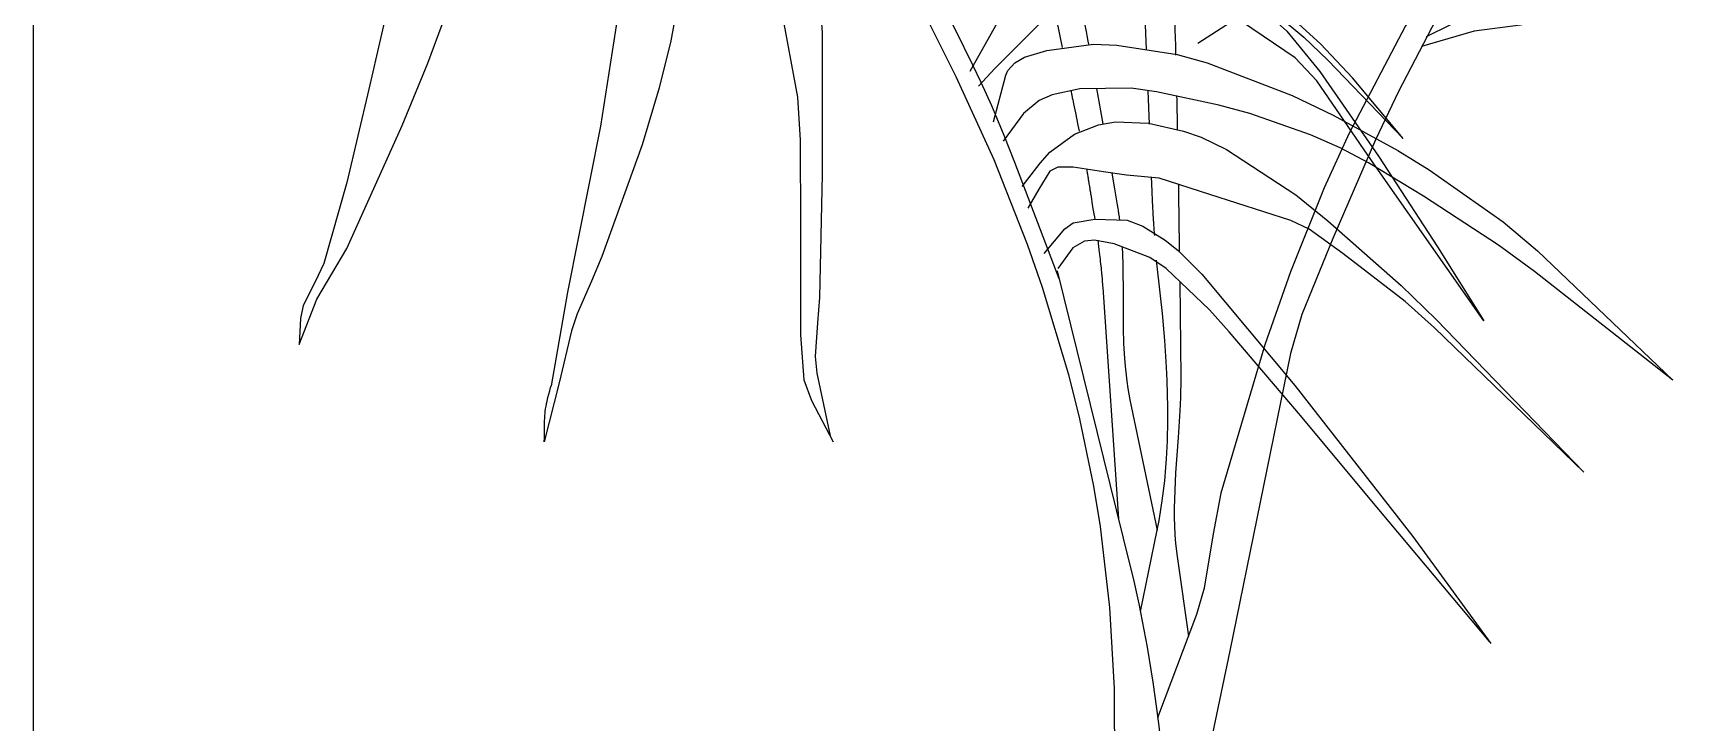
# Model space of a CAD drawing. Header units: millimetres. Extents: x 237 to 339, y 16 to 52.
# Drawn here: x 308.64 to 310.027, y 19.311 to 19.889 of the extents above; entities that cross this region are included whole.
import ezdxf

# ---------------------------------------------------------------- set-up
doc = ezdxf.new("R2010")
doc.units = ezdxf.units.MM
doc.header["$LTSCALE"] = 0.6
doc.header["$MEASUREMENT"] = 0
for name, color, linetype in [('0.1', 1, 'Continuous'), ('CAULE', 32, 'Continuous'), ('PALMEIRA', 76, 'Continuous')]:
    doc.layers.add(name, color=color, linetype=linetype)

# ---------------------------------------------------------------- blocks, each defined once
blk = doc.blocks.new('palmeira-V')
at = {"layer": 'CAULE', "linetype": 'Continuous'}
for points in [[(0.61241, 1.17799), (0.51102, 1.15002), (0.48416, 1.142), (0.43117, 1.12332), (0.41907, 1.11846), (0.39562, 1.10733), (0.37302, 1.09455), (0.35835, 1.0852), (0.32977, 1.06485), (0.30118, 1.0413), (0.28337, 1.02458), (0.24992, 0.98857), (0.21604, 0.94664), (0.20043, 0.9249), (0.17895, 0.89069), (0.15538, 0.84583), (0.14491, 0.82291), (0.13079, 0.78772), (0.12004, 0.75703), (0.10163, 0.69491), (0.09841, 0.67789), (0.09473, 0.65508), (0.0915, 0.64406), (0.0752, 0.60086)], [(0.60734, 1.17036), (0.51228, 1.14239), (0.45461, 1.12375), (0.4261, 1.11315), (0.41693, 1.10928), (0.39931, 1.1002), (0.38246, 1.08969), (0.35005, 1.06612), (0.30824, 1.0319), (0.28849, 1.01375), (0.26006, 0.98476), (0.22689, 0.94597), (0.21183, 0.9256), (0.19162, 0.89323), (0.17599, 0.86322), (0.16637, 0.84295), (0.14853, 0.8017), (0.13552, 0.76983), (0.13079, 0.75339), (0.10544, 0.62881), (0.08324, 0.52287)], [(-0.07084, 0.97933), (-0.04539, 0.93645), (-0.02066, 0.89216), (-0.00924, 0.86947), (0.00657, 0.83477), (0.0206, 0.79928), (0.02689, 0.78126), (0.03788, 0.74464), (0.04254, 0.72605), (0.0484, 0.69784), (0.05117, 0.6809), (0.05503, 0.64702), (0.05702, 0.61312), (0.05727, 0.54529), (0.05516, 0.43582), (0.05094, 0.3813), (0.03717, 0.2633)], [(0.03402, 0.78475), (0.01545, 0.83348), (0.01099, 0.84475), (0.00786, 0.85221), (0.00572, 0.85715), (0.00128, 0.86697), (-0.00217, 0.87429), (-0.00935, 0.8888), (-0.01687, 0.90314), (-0.02204, 0.91261), (-0.02556, 0.91889), (-0.03271, 0.93137), (-0.05286, 0.9656), (-0.06304, 0.98265)], [(0.05018, 0.8009), (0.05049, 0.7983), (0.05064, 0.79699), (0.05079, 0.79569), (0.05087, 0.79504), (0.05102, 0.79374), (0.05109, 0.79309), (0.0512, 0.79211), (0.05134, 0.79081), (0.05141, 0.79016), (0.05151, 0.78918), (0.0516, 0.7882), (0.05165, 0.78771), (0.05174, 0.78684), (0.05178, 0.78641), (0.05184, 0.78576), (0.05192, 0.78478), (0.052, 0.7838), (0.05204, 0.78331), (0.05209, 0.78266), (0.05212, 0.78233), (0.05215, 0.78184), (0.0522, 0.7811), (0.05881, 0.68424)], [(0.06029, 0.79832), (0.06059, 0.79117), (0.06074, 0.77681), (0.06081, 0.76405), (0.06098, 0.75768), (0.06132, 0.75134), (0.06157, 0.74818), (0.06228, 0.74188), (0.06274, 0.73875), (0.06361, 0.73407), (0.07502, 0.6794)], [(0.06797, 0.64531), (0.07502, 0.6794), (0.07582, 0.68351), (0.07716, 0.69177), (0.07818, 0.70008), (0.07868, 0.70564), (0.07895, 0.70936), (0.07932, 0.71681), (0.07949, 0.72522), (0.07948, 0.73084), (0.07919, 0.74208), (0.07892, 0.74771), (0.07817, 0.75896), (0.07719, 0.77018), (0.07644, 0.77765), (0.07479, 0.7925)], [(0.03319, 0.7881), (0.06361, 0.66479), (0.06491, 0.65938), (0.0673, 0.64853), (0.06946, 0.63763), (0.07077, 0.63034), (0.07313, 0.61571), (0.07469, 0.60469), (0.07565, 0.59733), (0.0774, 0.58258), (0.07971, 0.56041), (0.08389, 0.51605), (0.08456, 0.50815), (0.08549, 0.4923), (0.08653, 0.47116), (0.08726, 0.46062), (0.08829, 0.4501), (0.08896, 0.44486), (0.10723, 0.31414)], [(0.08443, 0.78353), (0.08487, 0.74332), (0.08477, 0.73498), (0.08454, 0.72942), (0.08382, 0.71828), (0.08275, 0.70343), (0.08236, 0.69601), (0.08217, 0.68861), (0.08217, 0.68491), (0.08244, 0.67754), (0.08273, 0.67386), (0.08337, 0.66835), (0.08809, 0.63505)]]:
    blk.add_lwpolyline(points, dxfattribs=at)
at = {"layer": 'PALMEIRA', "linetype": 'Continuous'}
for points in [[(0.35798, 1.29412), (0.30352, 1.15054), (0.29643, 1.13311), (0.28013, 1.0993), (0.26165, 1.0665), (0.22126, 1.00222), (0.19645, 0.96454), (0.18249, 0.94717), (0.16655, 0.93204), (0.15761, 0.92561), (0.09199, 0.88337)], [(-0.12731, 1.07445), (-0.14951, 1.07249), (-0.15716, 1.07091), (-0.16203, 1.06896), (-0.17131, 1.06328), (-0.17859, 1.05695), (-0.18273, 1.05232), (-0.18966, 1.042), (-0.21095, 1.00025), (-0.22006, 0.97872), (-0.23823, 0.93116), (-0.24529, 0.90681), (-0.25505, 0.86424), (-0.26422, 0.82512), (-0.27397, 0.79117), (-0.27748, 0.78352), (-0.28259, 0.7735), (-0.28372, 0.76816), (-0.2843, 0.75723)], [(-0.28429, 0.75726), (-0.27684, 0.77622), (-0.26422, 0.7975), (-0.24108, 0.84902), (-0.23038, 0.87516), (-0.204, 0.9465), (-0.19525, 0.96709), (-0.17589, 1.00748), (-0.16343, 1.02902), (-0.15582, 1.03912), (-0.15187, 1.04309), (-0.14263, 1.04947), (-0.12987, 1.05632), (-0.12313, 1.05811), (-0.11796, 1.05753), (-0.10707, 1.05408)], [(-0.10363, 1.04602), (-0.11796, 1.0466), (-0.11979, 1.04633), (-0.12263, 1.04408), (-0.12772, 1.03164), (-0.13606, 1.00963), (-0.13861, 0.99828), (-0.1455, 0.92924), (-0.15811, 0.8487), (-0.17188, 0.77909), (-0.17876, 0.73997)], [(-0.09904, 1.03222), (-0.10592, 1.02186), (-0.10846, 1.0172), (-0.11143, 1.00704), (-0.11395, 0.97411), (-0.12141, 0.92406), (-0.12869, 0.88443), (-0.13345, 0.86481), (-0.14065, 0.84092), (-0.15754, 0.79405), (-0.16187, 0.78373), (-0.16781, 0.77005), (-0.17016, 0.76299), (-0.17532, 0.74113), (-0.18163, 0.71645)], [(-0.06129, 0.99776), (-0.07036, 1.00524), (-0.07319, 1.00866), (-0.07972, 1.01008), (-0.0861, 1.00977), (-0.08929, 1.00811), (-0.09135, 1.00583), (-0.09273, 1.00063), (-0.09248, 0.96411), (-0.09043, 0.94598), (-0.08241, 0.89766), (-0.07552, 0.86084), (-0.07442, 0.84282), (-0.07438, 0.80676), (-0.07438, 0.76132), (-0.0729, 0.74245), (-0.06979, 0.7337), (-0.06061, 0.71645)], [(-0.06297, 0.98253), (-0.07495, 0.97762), (-0.07747, 0.97589), (-0.07944, 0.97023), (-0.07862, 0.9627), (-0.07593, 0.95196), (-0.07495, 0.94713), (-0.07128, 0.92744), (-0.06627, 0.90115), (-0.0652, 0.88788), (-0.0652, 0.82863), (-0.06634, 0.77685), (-0.06724, 0.76625), (-0.06826, 0.75215), (-0.06749, 0.74521), (-0.06194, 0.71895)], [(0.17799, 0.84358), (0.15677, 0.86889), (0.14346, 0.88326), (0.11433, 0.90974), (0.10173, 0.92002), (0.07418, 0.93793), (0.06088, 0.94403), (0.0518, 0.94695), (0.03345, 0.95116), (0.02292, 0.95235), (0.01758, 0.95175), (0.00994, 0.94828), (0.00293, 0.9416), (-0.0005, 0.93666), (-0.00555, 0.92585), (-0.01645, 0.89766)], [(-0.01186, 0.89248), (-0.00555, 0.90629), (-0.00214, 0.91229), (0.00707, 0.92297), (0.01124, 0.92654), (0.02083, 0.9316), (0.02847, 0.9338), (0.04378, 0.93505), (0.05811, 0.93387), (0.06525, 0.93245), (0.0759, 0.92872), (0.08998, 0.92145), (0.09861, 0.9161), (0.1149, 0.90399), (0.13638, 0.88602), (0.14644, 0.87637), (0.17799, 0.84358)], [(0.18783, 0.88628), (0.23022, 0.9073), (0.24986, 0.91489), (0.29144, 0.92421), (0.32517, 0.92942), (0.34203, 0.93048), (0.35807, 0.93), (0.36876, 0.92872), (0.39013, 0.92421), (0.41477, 0.91644), (0.42658, 0.91163), (0.44385, 0.90291), (0.46631, 0.88938), (0.47697, 0.88202), (0.49195, 0.8697), (0.52568, 0.83838)], [(-0.00325, 0.87177), (0.00994, 0.89536), (0.02198, 0.91434), (0.02753, 0.91928), (0.03195, 0.92156), (0.04148, 0.9247), (0.05432, 0.92707), (0.06081, 0.92715), (0.07016, 0.92527), (0.07881, 0.92169), (0.0954, 0.91262), (0.11899, 0.89775), (0.12924, 0.88845), (0.14305, 0.87158), (0.16767, 0.8361), (0.19233, 0.79814), (0.21183, 0.76707)], [(0.21183, 0.76707), (0.1648, 0.83438), (0.14186, 0.86774), (0.13274, 0.87733), (0.11031, 0.89248), (0.09478, 0.90201), (0.08622, 0.90571), (0.07839, 0.90762), (0.06271, 0.90859), (0.04586, 0.90892), (0.03747, 0.90571), (0.03257, 0.9012), (0.028, 0.89448), (0.02542, 0.89133), (0.00707, 0.87292), (0.00019, 0.86544)], [(0.52568, 0.83838), (0.48258, 0.85717), (0.47654, 0.86021), (0.46534, 0.86775), (0.44383, 0.88462), (0.43198, 0.89163), (0.4135, 0.89888), (0.40089, 0.90241), (0.37514, 0.9073), (0.34867, 0.91082), (0.33542, 0.91154), (0.3158, 0.9098), (0.2702, 0.89978), (0.2271, 0.89101), (0.20773, 0.8885), (0.18562, 0.88214)], [(0.04164, 0.90771), (0.04181, 0.90679), (0.04204, 0.90558), (0.04215, 0.90497), (0.04226, 0.90436), (0.04241, 0.90354), (0.04249, 0.90314), (0.04264, 0.90233), (0.04284, 0.90124), (0.04294, 0.9007), (0.04317, 0.89948), (0.04351, 0.89765), (0.04397, 0.89522), (0.04419, 0.894), (0.04465, 0.89156), (0.04525, 0.88831), (0.04555, 0.88669), (0.04601, 0.88425), (0.04624, 0.88303)], [(0.07056, 0.88087), (0.06943, 0.90834)], [(0.08196, 0.90705), (0.08199, 0.90599), (0.08202, 0.90458), (0.08204, 0.90388), (0.08206, 0.90317), (0.08209, 0.90223), (0.0821, 0.90176), (0.08214, 0.90035), (0.08215, 0.89972), (0.08217, 0.89889), (0.08219, 0.89847), (0.08221, 0.89753), (0.08223, 0.89683), (0.08225, 0.89588), (0.08227, 0.89541), (0.0823, 0.894), (0.08235, 0.89212), (0.08238, 0.89118), (0.08242, 0.88977), (0.08247, 0.88789), (0.08249, 0.88695), (0.08264, 0.88131), (0.08272, 0.87849)], [(0.03164, 0.89946), (0.03518, 0.88171)], [(0.0065, 0.85049), (0.01166, 0.87005), (0.01248, 0.87205), (0.0154, 0.87524), (0.01952, 0.87754), (0.02887, 0.8804), (0.04841, 0.88312), (0.05812, 0.8827), (0.08344, 0.87871), (0.09597, 0.87522), (0.13156, 0.86151), (0.14874, 0.85336), (0.1758, 0.83855), (0.18889, 0.83035), (0.2199, 0.80867), (0.2342, 0.79641), (0.29098, 0.74233)], [(0.29098, 0.74233), (0.23305, 0.78778), (0.21796, 0.79885), (0.18659, 0.81942), (0.16355, 0.83327), (0.15161, 0.83956), (0.13927, 0.84508), (0.11375, 0.85394), (0.10084, 0.85756), (0.07475, 0.86314), (0.06411, 0.86459), (0.04263, 0.86429), (0.03101, 0.86185), (0.0256, 0.85946), (0.01911, 0.85394), (0.01051, 0.84243)], [(0.03883, 0.86378), (0.03896, 0.86315), (0.03913, 0.8623), (0.03922, 0.86187), (0.03948, 0.8606), (0.03965, 0.85975), (0.04, 0.85805), (0.04025, 0.85677), (0.04077, 0.85423), (0.0418, 0.84913), (0.04232, 0.84658)], [(0.04964, 0.86449), (0.05228, 0.84971)], [(0.07181, 0.84949), (0.07126, 0.86355)], [(0.08313, 0.8616), (0.08318, 0.85956), (0.08321, 0.85854), (0.08324, 0.85701), (0.08328, 0.85549), (0.08329, 0.85472), (0.08333, 0.85319), (0.08334, 0.85243), (0.08337, 0.85128), (0.0834, 0.84986), (0.08342, 0.84891), (0.08344, 0.84827), (0.08345, 0.84743), (0.08346, 0.847)], [(0.01854, 0.82345), (0.026, 0.83323), (0.03009, 0.83784), (0.04034, 0.84531), (0.05051, 0.84929), (0.0575, 0.85046), (0.07131, 0.84991), (0.08608, 0.84661), (0.09337, 0.84412), (0.104, 0.83898), (0.13309, 0.81986), (0.14644, 0.80907), (0.17712, 0.78191), (0.19176, 0.76765), (0.2537, 0.70379)], [(0.2537, 0.70379), (0.19118, 0.76425), (0.17889, 0.77517), (0.15275, 0.79532), (0.13871, 0.80551), (0.13096, 0.80912), (0.09712, 0.82005), (0.0759, 0.82696), (0.06213, 0.82811), (0.05254, 0.82958), (0.03979, 0.83157), (0.03345, 0.83156), (0.03004, 0.8298), (0.02542, 0.82235), (0.02083, 0.8143)], [(0.04545, 0.83064), (0.04549, 0.83038), (0.04555, 0.83003), (0.04558, 0.82986), (0.04567, 0.82934), (0.04573, 0.829), (0.0458, 0.82853), (0.04584, 0.8283), (0.04593, 0.82779), (0.04598, 0.82744), (0.04606, 0.82698), (0.0461, 0.82675), (0.04615, 0.8264), (0.04623, 0.82594), (0.04627, 0.82571), (0.04638, 0.82502), (0.04646, 0.82456), (0.04656, 0.82395), (0.04661, 0.82364), (0.04669, 0.82312), (0.04675, 0.82278), (0.04682, 0.82232), (0.04686, 0.82208), (0.04703, 0.82105), (0.04714, 0.82036), (0.04721, 0.8199), (0.04731, 0.81928), (0.04736, 0.81897), (0.04747, 0.81828), (0.0477, 0.8169), (0.04814, 0.81413), (0.04837, 0.81275), (0.04851, 0.81183), (0.04859, 0.81137), (0.0487, 0.81068), (0.04887, 0.80964)], [(0.05596, 0.82896), (0.05711, 0.82238), (0.05768, 0.81909), (0.05826, 0.8158), (0.05854, 0.81416), (0.05863, 0.81361), (0.05869, 0.81325), (0.05873, 0.81301), (0.05881, 0.81253), (0.05886, 0.81216), (0.05897, 0.81144), (0.05908, 0.81071), (0.05915, 0.81022), (0.05928, 0.80925)], [(0.07397, 0.80288), (0.07392, 0.80356), (0.07385, 0.80448), (0.07382, 0.80494), (0.07372, 0.80631), (0.07366, 0.80723), (0.07362, 0.80784), (0.07356, 0.80865), (0.07354, 0.80906), (0.07345, 0.81044), (0.0734, 0.81135), (0.07336, 0.81197), (0.07332, 0.81278), (0.07329, 0.81319), (0.07324, 0.8141), (0.07321, 0.81472), (0.07317, 0.81553), (0.07315, 0.81594), (0.07312, 0.81655), (0.07308, 0.81737), (0.07306, 0.81777), (0.07301, 0.819), (0.07297, 0.81981), (0.07295, 0.82036), (0.07292, 0.82108), (0.0729, 0.82144), (0.07267, 0.82741)], [(0.08388, 0.82454), (0.0839, 0.82348), (0.0839, 0.82301), (0.08391, 0.82238), (0.08392, 0.82206), (0.08393, 0.82135), (0.08394, 0.82065), (0.08395, 0.8197), (0.08396, 0.81923), (0.08396, 0.81876), (0.08397, 0.81813), (0.08397, 0.81782), (0.08398, 0.81719), (0.08399, 0.81635), (0.084, 0.81593), (0.08401, 0.81499), (0.08402, 0.81428), (0.08404, 0.81334), (0.08404, 0.81287), (0.08406, 0.81145), (0.08409, 0.80957), (0.0841, 0.80862), (0.08411, 0.80768), (0.08413, 0.80642), (0.08414, 0.80579), (0.08419, 0.80202), (0.08421, 0.80013), (0.08423, 0.79919), (0.08424, 0.79793), (0.08425, 0.7973), (0.08427, 0.79589)], [(0.02772, 0.79532), (0.03632, 0.80567), (0.03989, 0.80814), (0.04894, 0.8097), (0.06244, 0.80926), (0.06901, 0.80682), (0.07831, 0.80095), (0.08382, 0.7966), (0.09368, 0.78669), (0.13268, 0.74009), (0.182, 0.67681), (0.2147, 0.63199)], [(0.21415, 0.63274), (0.16422, 0.6924), (0.13497, 0.72749), (0.10515, 0.76258), (0.09688, 0.77177), (0.07876, 0.78905), (0.07198, 0.79367), (0.05697, 0.7994), (0.0487, 0.80088), (0.04454, 0.80055), (0.03976, 0.79768), (0.03345, 0.78905)], [(-0.18163, 0.71645), (-0.18158, 0.71798), (-0.18156, 0.71901), (-0.18153, 0.72106), (-0.1815, 0.7238), (-0.18146, 0.72516), (-0.1814, 0.72653), (-0.18136, 0.72721), (-0.18125, 0.72856), (-0.18118, 0.72924), (-0.18106, 0.73025), (-0.18088, 0.73134), (-0.18075, 0.73207), (-0.18065, 0.73255), (-0.18043, 0.73351), (-0.18007, 0.73495), (-0.17931, 0.73782), (-0.17894, 0.73925), (-0.17876, 0.73997)]]:
    blk.add_lwpolyline(points, dxfattribs=at)

msp = doc.modelspace()

# ---------------------------------------------------------------- linework, layer by layer
at = {"layer": '0.1'}
msp.add_line((308.64, 20.5847), (308.64, 18.0847), dxfattribs=at)

# ---------------------------------------------------------------- block references
at = {"layer": 'PALMEIRA', "xscale": 2, "yscale": 2}
msp.add_blockref('palmeira-V', (309.4313, 18.1132), dxfattribs=at)

doc.saveas('drawing.dxf')
